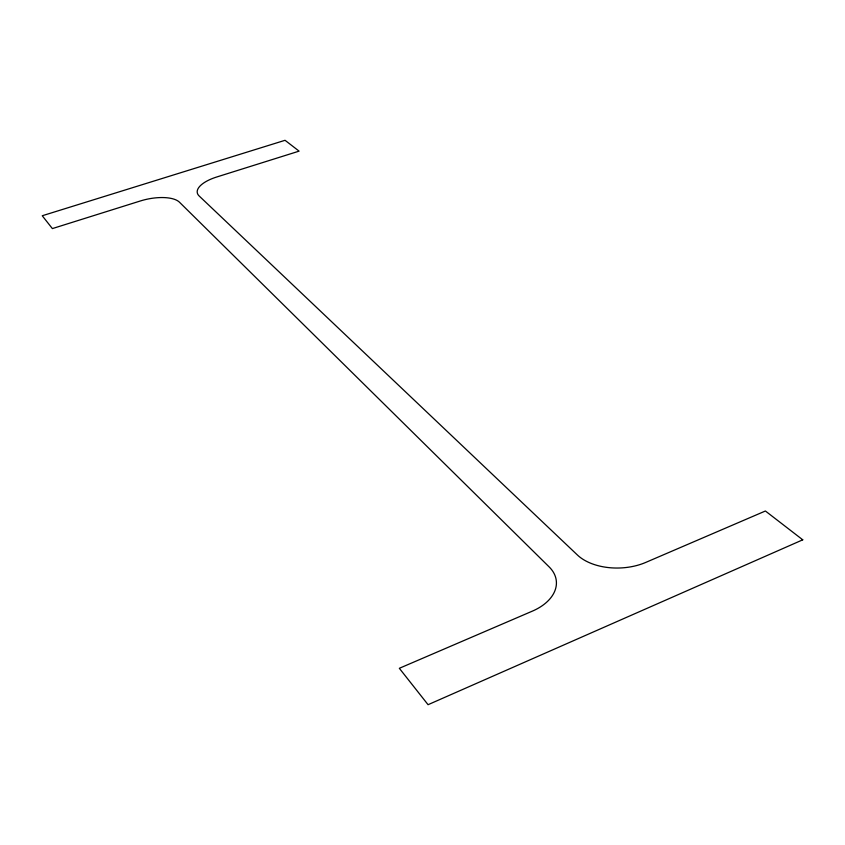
<?xml version="1.0" encoding="UTF-8"?>
<svg xmlns="http://www.w3.org/2000/svg" width="845" height="845" viewBox="0 0 845 845"><rect width="100%" height="100%" fill="white"/><g stroke="black" fill="none" stroke-linecap="round" stroke-linejoin="round"><path stroke-width="1.27" d="M802.75 539.818L428.066 704.698L399.336 668.3L532.361 611.136A49.263 31.286 -4.9 0 0 549.144 566.9L179.467 202.208A31.614 12.865 -11.7 0 0 140.281 200.994L52.379 228.583L42.25 215.75L285.05 140.302L299.088 151.139L216.732 176.996A31.011 12.506 -10.4 0 0 199.156 195.977L577.399 554.996A48.566 29.501 -1.8 0 0 645.686 562.443L765.401 511.003L802.75 539.818"/></g></svg>
